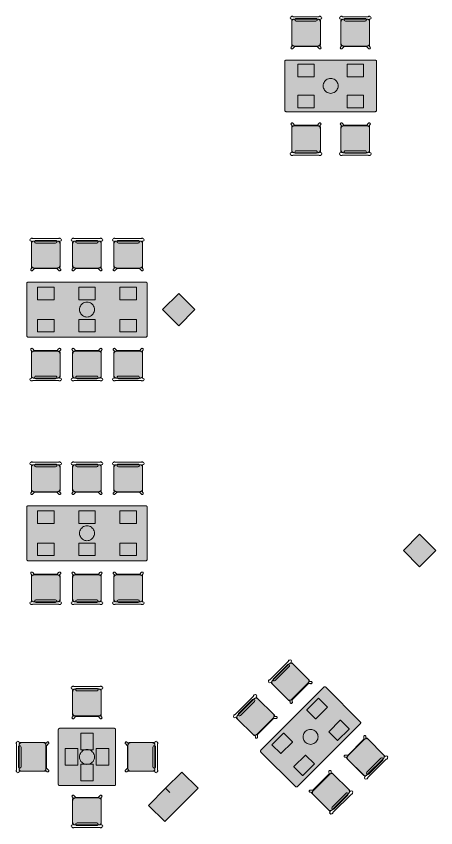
# Model space of a CAD drawing. Extents: x 2172.2 to 2210.6, y 415.3 to 458.1.
# Drawn here: x 2182.4 to 2189.72, y 436.28 to 450.43 of the extents above; entities that cross this region are included whole.
import ezdxf

# ---------------------------------------------------------------- set-up
doc = ezdxf.new("R2010")
doc.units = 0
for name, color, linetype, lineweight in [('AYAA_BR_CHAIRS', 7, 'CONTINUOUS', 18), ('AYAA_BR_COLUMNS', 8, 'CONTINUOUS', 30), ('AYAA_BR_FINE_DETAIL', 8, 'CONTINUOUS', 9), ('AYAA_BR_TABLES', 7, 'CONTINUOUS', 18), ('AYAA_BR_WALLS', 7, 'CONTINUOUS', 30)]:
    doc.layers.add(name, color=color, linetype=linetype, lineweight=lineweight)

# ---------------------------------------------------------------- blocks, each defined once
blk = doc.blocks.new('AYAA_BR_ARCHITECTURE')
at = {"layer": 'AYAA_BR_COLUMNS', "true_color": 0xc2b092}
for points in [[(-4.48074, 11.316096), (-4.76358, 11.033257), (-5.046388, 11.316131), (-4.76358, 11.598936)], [(-0.56358, 7.398936), (-0.28074, 7.116096), (-0.56358, 6.833257), (-0.846388, 7.116131)], [(-4.993355, 2.969164), (-4.710547, 3.251969), (-4.427707, 2.969129), (-5.007532, 2.389305), (-5.29034, 2.67218), (-4.993366, 2.969152), (-4.921082, 2.896874)]]:
    blk.add_hatch(color=256, dxfattribs=at).paths.add_polyline_path(points)
at = {"layer": 'AYAA_BR_COLUMNS', "linetype": 'CONTINUOUS', "lineweight": -2}
for points in [[(-4.48074, 11.316096), (-4.76358, 11.033257), (-5.046388, 11.316131), (-4.76358, 11.598936)], [(-0.56358, 7.398936), (-0.28074, 7.116096), (-0.56358, 6.833257), (-0.846388, 7.116131)], [(-4.993355, 2.969164), (-4.710547, 3.251969), (-4.427707, 2.969129), (-5.007532, 2.389305), (-5.29034, 2.67218), (-4.993366, 2.969152), (-4.921082, 2.896874)]]:
    blk.add_lwpolyline(points, close=True, dxfattribs=at)
blk = doc.blocks.new('AYAA_BR_TABLE_FOUR_RECT')
at = {"true_color": 0xefe8d6}
blk.add_hatch(color=256, dxfattribs=at).paths.add_polyline_path([(-0.794834, -0.440219), (-0.796651, -0.4375), (-0.798097, -0.434567), (-0.799148, -0.43147), (-0.799786, -0.428263), (-0.8, -0.425), (-0.8, 0.425), (-0.799786, 0.428263), (-0.799148, 0.43147), (-0.798097, 0.434567), (-0.796651, 0.4375), (-0.794834, 0.440219), (-0.792678, 0.442678), (-0.790219, 0.444834), (-0.7875, 0.446651), (-0.784567, 0.448097), (-0.78147, 0.449148), (-0.778263, 0.449786), (-0.775, 0.45), (0.775, 0.45), (0.778263, 0.449786), (0.78147, 0.449148), (0.784567, 0.448097), (0.7875, 0.446651), (0.790219, 0.444834), (0.792678, 0.442678), (0.794834, 0.440219), (0.796651, 0.4375), (0.798097, 0.434567), (0.799148, 0.43147), (0.799786, 0.428263), (0.8, 0.425), (0.8, -0.425), (0.799786, -0.428263), (0.799148, -0.43147), (0.798097, -0.434567), (0.796651, -0.4375), (0.794834, -0.440219), (0.792678, -0.442678), (0.790219, -0.444834), (0.7875, -0.446651), (0.784567, -0.448097), (0.78147, -0.449148), (0.778263, -0.449786), (0.775, -0.45), (-0.775, -0.45), (-0.778263, -0.449786), (-0.78147, -0.449148), (-0.784567, -0.448097), (-0.7875, -0.446651), (-0.790219, -0.444834), (-0.792678, -0.442678)])
at = {"color": 0, "linetype": 'CONTINUOUS', "lineweight": -2}
blk.add_lwpolyline([(-0.8, -0.425), (-0.8, 0.425), (-0.799786, 0.428263), (-0.799148, 0.43147), (-0.798097, 0.434567), (-0.796651, 0.4375), (-0.794834, 0.440219), (-0.792678, 0.442678), (-0.790219, 0.444834), (-0.7875, 0.446651), (-0.784567, 0.448097), (-0.78147, 0.449148), (-0.778263, 0.449786), (-0.775, 0.45), (0.775, 0.45), (0.778263, 0.449786), (0.78147, 0.449148), (0.784567, 0.448097), (0.7875, 0.446651), (0.790219, 0.444834), (0.792678, 0.442678), (0.794834, 0.440219), (0.796651, 0.4375), (0.798097, 0.434567), (0.799148, 0.43147), (0.799786, 0.428263), (0.8, 0.425), (0.8, -0.425), (0.799786, -0.428263), (0.799148, -0.43147), (0.798097, -0.434567), (0.796651, -0.4375), (0.794834, -0.440219), (0.792678, -0.442678), (0.790219, -0.444834), (0.7875, -0.446651), (0.784567, -0.448097), (0.78147, -0.449148), (0.778263, -0.449786), (0.775, -0.45), (-0.775, -0.45), (-0.778263, -0.449786), (-0.78147, -0.449148), (-0.784567, -0.448097), (-0.7875, -0.446651), (-0.790219, -0.444834), (-0.792678, -0.442678), (-0.794834, -0.440219), (-0.796651, -0.4375), (-0.798097, -0.434567), (-0.799148, -0.43147), (-0.799786, -0.428263)], close=True, dxfattribs=at)
at = {"layer": 'AYAA_BR_FINE_DETAIL', "linetype": 'CONTINUOUS', "lineweight": -2}
for points in [[(-0.575, 0.378), (-0.574733, 0.378999), (-0.573999, 0.379733), (-0.573, 0.38), (-0.287, 0.38), (-0.286001, 0.379733), (-0.285267, 0.378999), (-0.285, 0.378), (-0.285, 0.162), (-0.285267, 0.161001), (-0.286001, 0.160267), (-0.287, 0.16), (-0.573, 0.16), (-0.573999, 0.160267), (-0.574733, 0.161001), (-0.575, 0.162)], [(0.285267, 0.378999), (0.286001, 0.379733), (0.287, 0.38), (0.573, 0.38), (0.573999, 0.379733), (0.574733, 0.378999), (0.575, 0.378), (0.575, 0.162), (0.574733, 0.161001), (0.573999, 0.160267), (0.573, 0.16), (0.287, 0.16), (0.286001, 0.160267), (0.285267, 0.161001), (0.285, 0.162), (0.285, 0.378)], [(-0.123637, 0.040172), (-0.115831, 0.059019), (-0.105172, 0.076412), (-0.091924, 0.091924), (-0.076412, 0.105172), (-0.059019, 0.115831), (-0.040172, 0.123637), (-0.020336, 0.128399), (0, 0.13), (0.020336, 0.128399), (0.040172, 0.123637), (0.059019, 0.115831), (0.076412, 0.105172), (0.091924, 0.091924), (0.105172, 0.076412), (0.115831, 0.059019), (0.123637, 0.040172), (0.128399, 0.020336), (0.13, 0), (0.128399, -0.020336), (0.123637, -0.040172), (0.115831, -0.059019), (0.105172, -0.076412), (0.091924, -0.091924), (0.076412, -0.105172), (0.059019, -0.115831), (0.040172, -0.123637), (0.020336, -0.128399), (0, -0.13), (-0.020336, -0.128399), (-0.040172, -0.123637), (-0.059019, -0.115831), (-0.076412, -0.105172), (-0.091924, -0.091924), (-0.105172, -0.076412), (-0.115831, -0.059019), (-0.123637, -0.040172), (-0.128399, -0.020336), (-0.13, 0), (-0.128399, 0.020336)], [(-0.573, -0.16), (-0.287, -0.16), (-0.286001, -0.160267), (-0.285267, -0.161001), (-0.285, -0.162), (-0.285, -0.378), (-0.285267, -0.378999), (-0.286001, -0.379733), (-0.287, -0.38), (-0.573, -0.38), (-0.573999, -0.379733), (-0.574733, -0.378999), (-0.575, -0.378), (-0.575, -0.162), (-0.574733, -0.161001), (-0.573999, -0.160267)], [(0.287, -0.16), (0.573, -0.16), (0.573999, -0.160267), (0.574733, -0.161001), (0.575, -0.162), (0.575, -0.378), (0.574733, -0.378999), (0.573999, -0.379733), (0.573, -0.38), (0.287, -0.38), (0.286001, -0.379733), (0.285267, -0.378999), (0.285, -0.378), (0.285, -0.162), (0.285267, -0.161001), (0.286001, -0.160267)]]:
    blk.add_lwpolyline(points, close=True, dxfattribs=at)
blk = doc.blocks.new('AYAA_BR_CHAIR_OLIVE')
at = {"true_color": 0xd7dec3}
blk.add_hatch(color=256, dxfattribs=at).paths.add_polyline_path([(-0.247475, -0.204863), (-0.248872, -0.200013), (-0.249717, -0.195038), (-0.25, -0.19), (-0.25, 0.19), (-0.249717, 0.195038), (-0.248872, 0.200013), (-0.247475, 0.204863), (-0.245544, 0.209525), (-0.243103, 0.213941), (-0.240182, 0.218057), (-0.23682, 0.22182), (-0.233057, 0.225182), (-0.228941, 0.228103), (-0.224525, 0.230544), (-0.219863, 0.232475), (-0.215013, 0.233872), (-0.210038, 0.234717), (-0.205, 0.235), (0.205, 0.235), (0.210038, 0.234717), (0.215013, 0.233872), (0.219863, 0.232475), (0.224525, 0.230544), (0.228941, 0.228103), (0.233057, 0.225182), (0.23682, 0.22182), (0.240182, 0.218057), (0.243103, 0.213941), (0.245544, 0.209525), (0.247475, 0.204863), (0.248872, 0.200013), (0.249717, 0.195038), (0.25, 0.19), (0.25, -0.19), (0.249717, -0.195038), (0.248872, -0.200013), (0.247475, -0.204863), (0.245544, -0.209525), (0.243103, -0.213941), (0.240182, -0.218057), (0.23682, -0.22182), (0.233057, -0.225182), (0.228941, -0.228103), (0.224525, -0.230544), (0.219863, -0.232475), (0.215013, -0.233872), (0.210038, -0.234717), (0.205, -0.235), (-0.205, -0.235), (-0.210038, -0.234717), (-0.215013, -0.233872), (-0.219863, -0.232475), (-0.224525, -0.230544), (-0.228941, -0.228103), (-0.233057, -0.225182), (-0.23682, -0.22182), (-0.240182, -0.218057), (-0.243103, -0.213941), (-0.245544, -0.209525)])
at = {"color": 0, "linetype": 'CONTINUOUS', "lineweight": -2}
for points in [[(-0.255, -0.233), (-0.242972, -0.233), (-0.245992, -0.22998), (-0.25, -0.215), (-0.25, 0.215), (-0.245992, 0.22998), (-0.240149, 0.235823), (-0.252556, 0.249383), (-0.254118, 0.250179), (-0.258321, 0.254382), (-0.26102, 0.259679), (-0.26195, 0.26555), (-0.26102, 0.271421), (-0.258321, 0.276718), (-0.254118, 0.280921), (-0.248821, 0.28362), (-0.24295, 0.28455), (-0.237079, 0.28362), (-0.231782, 0.280921), (-0.227579, 0.276718), (-0.22608, 0.273776), (-0.20172, 0.24715), (-0.200943, 0.245), (0.200943, 0.245), (0.20172, 0.24715), (0.22608, 0.273776), (0.227579, 0.276718), (0.231782, 0.280921), (0.237079, 0.28362), (0.24295, 0.28455), (0.248821, 0.28362), (0.254118, 0.280921), (0.258321, 0.276718), (0.26102, 0.271421), (0.26195, 0.26555), (0.26102, 0.259679), (0.258321, 0.254382), (0.254118, 0.250179), (0.252556, 0.249383), (0.240149, 0.235823), (0.245992, 0.22998), (0.25, 0.215), (0.25, -0.215), (0.245992, -0.22998), (0.242972, -0.233), (0.255, -0.233), (0.270556, -0.239444), (0.277, -0.255), (0.270556, -0.270556), (0.259027, -0.275332), (0.258321, -0.276718), (0.254118, -0.280921), (0.248821, -0.28362), (0.24295, -0.28455), (0.237079, -0.28362), (0.231782, -0.280921), (0.227861, -0.277), (-0.227861, -0.277), (-0.231782, -0.280921), (-0.237079, -0.28362), (-0.24295, -0.28455), (-0.248821, -0.28362), (-0.254118, -0.280921), (-0.258321, -0.276718), (-0.259027, -0.275332), (-0.270556, -0.270556), (-0.277, -0.255), (-0.270556, -0.239444)], [(-0.247475, -0.204863), (-0.248872, -0.200013), (-0.249717, -0.195038), (-0.25, -0.19), (-0.25, 0.19), (-0.249717, 0.195038), (-0.248872, 0.200013), (-0.247475, 0.204863), (-0.245544, 0.209525), (-0.243103, 0.213941), (-0.240182, 0.218057), (-0.23682, 0.22182), (-0.233057, 0.225182), (-0.228941, 0.228103), (-0.224525, 0.230544), (-0.219863, 0.232475), (-0.215013, 0.233872), (-0.210038, 0.234717), (-0.205, 0.235), (0.205, 0.235), (0.210038, 0.234717), (0.215013, 0.233872), (0.219863, 0.232475), (0.224525, 0.230544), (0.228941, 0.228103), (0.233057, 0.225182), (0.23682, 0.22182), (0.240182, 0.218057), (0.243103, 0.213941), (0.245544, 0.209525), (0.247475, 0.204863), (0.248872, 0.200013), (0.249717, 0.195038), (0.25, 0.19), (0.25, -0.19), (0.249717, -0.195038), (0.248872, -0.200013), (0.247475, -0.204863), (0.245544, -0.209525), (0.243103, -0.213941), (0.240182, -0.218057), (0.23682, -0.22182), (0.233057, -0.225182), (0.228941, -0.228103), (0.224525, -0.230544), (0.219863, -0.232475), (0.215013, -0.233872), (0.210038, -0.234717), (0.205, -0.235), (-0.205, -0.235), (-0.210038, -0.234717), (-0.215013, -0.233872), (-0.219863, -0.232475), (-0.224525, -0.230544), (-0.228941, -0.228103), (-0.233057, -0.225182), (-0.23682, -0.22182), (-0.240182, -0.218057), (-0.243103, -0.213941), (-0.245544, -0.209525)], [(-0.183735, -0.203506), (-0.1725, -0.2005), (0.1725, -0.2005), (0.183735, -0.203506), (0.191994, -0.211765), (0.195, -0.223), (0.191994, -0.234235), (0.183735, -0.242494), (0.1725, -0.2455), (-0.1725, -0.2455), (-0.183735, -0.242494), (-0.191994, -0.234235), (-0.195, -0.223), (-0.191994, -0.211765)]]:
    blk.add_lwpolyline(points, close=True, dxfattribs=at)
blk = doc.blocks.new('AYAA_BR_CHAIR_IVORY')
at = {"true_color": 0xeee6d3}
blk.add_hatch(color=256, dxfattribs=at).paths.add_polyline_path([(-0.247475, -0.204863), (-0.248872, -0.200013), (-0.249717, -0.195038), (-0.25, -0.19), (-0.25, 0.19), (-0.249717, 0.195038), (-0.248872, 0.200013), (-0.247475, 0.204863), (-0.245544, 0.209525), (-0.243103, 0.213941), (-0.240182, 0.218057), (-0.23682, 0.22182), (-0.233057, 0.225182), (-0.228941, 0.228103), (-0.224525, 0.230544), (-0.219863, 0.232475), (-0.215013, 0.233872), (-0.210038, 0.234717), (-0.205, 0.235), (0.205, 0.235), (0.210038, 0.234717), (0.215013, 0.233872), (0.219863, 0.232475), (0.224525, 0.230544), (0.228941, 0.228103), (0.233057, 0.225182), (0.23682, 0.22182), (0.240182, 0.218057), (0.243103, 0.213941), (0.245544, 0.209525), (0.247475, 0.204863), (0.248872, 0.200013), (0.249717, 0.195038), (0.25, 0.19), (0.25, -0.19), (0.249717, -0.195038), (0.248872, -0.200013), (0.247475, -0.204863), (0.245544, -0.209525), (0.243103, -0.213941), (0.240182, -0.218057), (0.23682, -0.22182), (0.233057, -0.225182), (0.228941, -0.228103), (0.224525, -0.230544), (0.219863, -0.232475), (0.215013, -0.233872), (0.210038, -0.234717), (0.205, -0.235), (-0.205, -0.235), (-0.210038, -0.234717), (-0.215013, -0.233872), (-0.219863, -0.232475), (-0.224525, -0.230544), (-0.228941, -0.228103), (-0.233057, -0.225182), (-0.23682, -0.22182), (-0.240182, -0.218057), (-0.243103, -0.213941), (-0.245544, -0.209525)])
at = {"color": 0, "linetype": 'CONTINUOUS', "lineweight": -2}
for points in [[(-0.255, -0.233), (-0.242972, -0.233), (-0.245992, -0.22998), (-0.25, -0.215), (-0.25, 0.215), (-0.245992, 0.22998), (-0.240149, 0.235823), (-0.252556, 0.249383), (-0.254118, 0.250179), (-0.258321, 0.254382), (-0.26102, 0.259679), (-0.26195, 0.26555), (-0.26102, 0.271421), (-0.258321, 0.276718), (-0.254118, 0.280921), (-0.248821, 0.28362), (-0.24295, 0.28455), (-0.237079, 0.28362), (-0.231782, 0.280921), (-0.227579, 0.276718), (-0.22608, 0.273776), (-0.20172, 0.24715), (-0.200943, 0.245), (0.200943, 0.245), (0.20172, 0.24715), (0.22608, 0.273776), (0.227579, 0.276718), (0.231782, 0.280921), (0.237079, 0.28362), (0.24295, 0.28455), (0.248821, 0.28362), (0.254118, 0.280921), (0.258321, 0.276718), (0.26102, 0.271421), (0.26195, 0.26555), (0.26102, 0.259679), (0.258321, 0.254382), (0.254118, 0.250179), (0.252556, 0.249383), (0.240149, 0.235823), (0.245992, 0.22998), (0.25, 0.215), (0.25, -0.215), (0.245992, -0.22998), (0.242972, -0.233), (0.255, -0.233), (0.270556, -0.239444), (0.277, -0.255), (0.270556, -0.270556), (0.259027, -0.275332), (0.258321, -0.276718), (0.254118, -0.280921), (0.248821, -0.28362), (0.24295, -0.28455), (0.237079, -0.28362), (0.231782, -0.280921), (0.227861, -0.277), (-0.227861, -0.277), (-0.231782, -0.280921), (-0.237079, -0.28362), (-0.24295, -0.28455), (-0.248821, -0.28362), (-0.254118, -0.280921), (-0.258321, -0.276718), (-0.259027, -0.275332), (-0.270556, -0.270556), (-0.277, -0.255), (-0.270556, -0.239444)], [(-0.247475, -0.204863), (-0.248872, -0.200013), (-0.249717, -0.195038), (-0.25, -0.19), (-0.25, 0.19), (-0.249717, 0.195038), (-0.248872, 0.200013), (-0.247475, 0.204863), (-0.245544, 0.209525), (-0.243103, 0.213941), (-0.240182, 0.218057), (-0.23682, 0.22182), (-0.233057, 0.225182), (-0.228941, 0.228103), (-0.224525, 0.230544), (-0.219863, 0.232475), (-0.215013, 0.233872), (-0.210038, 0.234717), (-0.205, 0.235), (0.205, 0.235), (0.210038, 0.234717), (0.215013, 0.233872), (0.219863, 0.232475), (0.224525, 0.230544), (0.228941, 0.228103), (0.233057, 0.225182), (0.23682, 0.22182), (0.240182, 0.218057), (0.243103, 0.213941), (0.245544, 0.209525), (0.247475, 0.204863), (0.248872, 0.200013), (0.249717, 0.195038), (0.25, 0.19), (0.25, -0.19), (0.249717, -0.195038), (0.248872, -0.200013), (0.247475, -0.204863), (0.245544, -0.209525), (0.243103, -0.213941), (0.240182, -0.218057), (0.23682, -0.22182), (0.233057, -0.225182), (0.228941, -0.228103), (0.224525, -0.230544), (0.219863, -0.232475), (0.215013, -0.233872), (0.210038, -0.234717), (0.205, -0.235), (-0.205, -0.235), (-0.210038, -0.234717), (-0.215013, -0.233872), (-0.219863, -0.232475), (-0.224525, -0.230544), (-0.228941, -0.228103), (-0.233057, -0.225182), (-0.23682, -0.22182), (-0.240182, -0.218057), (-0.243103, -0.213941), (-0.245544, -0.209525)], [(-0.183735, -0.203506), (-0.1725, -0.2005), (0.1725, -0.2005), (0.183735, -0.203506), (0.191994, -0.211765), (0.195, -0.223), (0.191994, -0.234235), (0.183735, -0.242494), (0.1725, -0.2455), (-0.1725, -0.2455), (-0.183735, -0.242494), (-0.191994, -0.234235), (-0.195, -0.223), (-0.191994, -0.211765)]]:
    blk.add_lwpolyline(points, close=True, dxfattribs=at)
blk = doc.blocks.new('AYAA_BR_TABLE_SQUARE')
at = {"true_color": 0xefe8d6}
blk.add_hatch(color=256, dxfattribs=at).paths.add_polyline_path([(-0.5, -0.475), (-0.5, 0.475), (-0.499786, 0.478263), (-0.499148, 0.48147), (-0.498097, 0.484567), (-0.496651, 0.4875), (-0.494834, 0.490219), (-0.492678, 0.492678), (-0.490219, 0.494834), (-0.4875, 0.496651), (-0.484567, 0.498097), (-0.48147, 0.499148), (-0.478263, 0.499786), (-0.475, 0.5), (0.475, 0.5), (0.478263, 0.499786), (0.48147, 0.499148), (0.484567, 0.498097), (0.4875, 0.496651), (0.490219, 0.494834), (0.492678, 0.492678), (0.494834, 0.490219), (0.496651, 0.4875), (0.498097, 0.484567), (0.499148, 0.48147), (0.499786, 0.478263), (0.5, 0.475), (0.5, -0.475), (0.499786, -0.478263), (0.499148, -0.48147), (0.498097, -0.484567), (0.496651, -0.4875), (0.494834, -0.490219), (0.492678, -0.492678), (0.490219, -0.494834), (0.4875, -0.496651), (0.484567, -0.498097), (0.48147, -0.499148), (0.478263, -0.499786), (0.475, -0.5), (-0.475, -0.5), (-0.478263, -0.499786), (-0.48147, -0.499148), (-0.484567, -0.498097), (-0.4875, -0.496651), (-0.490219, -0.494834), (-0.492678, -0.492678), (-0.494834, -0.490219), (-0.496651, -0.4875), (-0.498097, -0.484567), (-0.499148, -0.48147), (-0.499786, -0.478263)])
at = {"color": 0, "linetype": 'CONTINUOUS', "lineweight": -2}
blk.add_lwpolyline([(-0.5, -0.475), (-0.5, 0.475), (-0.499786, 0.478263), (-0.499148, 0.48147), (-0.498097, 0.484567), (-0.496651, 0.4875), (-0.494834, 0.490219), (-0.492678, 0.492678), (-0.490219, 0.494834), (-0.4875, 0.496651), (-0.484567, 0.498097), (-0.48147, 0.499148), (-0.478263, 0.499786), (-0.475, 0.5), (0.475, 0.5), (0.478263, 0.499786), (0.48147, 0.499148), (0.484567, 0.498097), (0.4875, 0.496651), (0.490219, 0.494834), (0.492678, 0.492678), (0.494834, 0.490219), (0.496651, 0.4875), (0.498097, 0.484567), (0.499148, 0.48147), (0.499786, 0.478263), (0.5, 0.475), (0.5, -0.475), (0.499786, -0.478263), (0.499148, -0.48147), (0.498097, -0.484567), (0.496651, -0.4875), (0.494834, -0.490219), (0.492678, -0.492678), (0.490219, -0.494834), (0.4875, -0.496651), (0.484567, -0.498097), (0.48147, -0.499148), (0.478263, -0.499786), (0.475, -0.5), (-0.475, -0.5), (-0.478263, -0.499786), (-0.48147, -0.499148), (-0.484567, -0.498097), (-0.4875, -0.496651), (-0.490219, -0.494834), (-0.492678, -0.492678), (-0.494834, -0.490219), (-0.496651, -0.4875), (-0.498097, -0.484567), (-0.499148, -0.48147), (-0.499786, -0.478263)], close=True, dxfattribs=at)
at = {"layer": 'AYAA_BR_FINE_DETAIL', "linetype": 'CONTINUOUS', "lineweight": -2}
for points in [[(-0.144733, 0.378999), (-0.143999, 0.379733), (-0.143, 0.38), (0.143, 0.38), (0.143999, 0.379733), (0.144733, 0.378999), (0.145, 0.378), (0.145, 0.162), (0.144733, 0.161001), (0.143999, 0.160267), (0.143, 0.16), (-0.143, 0.16), (-0.143999, 0.160267), (-0.144733, 0.161001), (-0.145, 0.162), (-0.145, 0.378)], [(-0.127, 0.11), (-0.126001, 0.109733), (-0.125267, 0.108999), (-0.125, 0.108), (-0.125, -0.108), (-0.125267, -0.108999), (-0.126001, -0.109733), (-0.127, -0.11), (-0.413, -0.11), (-0.413999, -0.109733), (-0.414733, -0.108999), (-0.415, -0.108), (-0.415, 0.108), (-0.414733, 0.108999), (-0.413999, 0.109733), (-0.413, 0.11)], [(-0.123637, 0.040172), (-0.115831, 0.059019), (-0.105172, 0.076412), (-0.091924, 0.091924), (-0.076412, 0.105172), (-0.059019, 0.115831), (-0.040172, 0.123637), (-0.020336, 0.128399), (0, 0.13), (0.020336, 0.128399), (0.040172, 0.123637), (0.059019, 0.115831), (0.076412, 0.105172), (0.091924, 0.091924), (0.105172, 0.076412), (0.115831, 0.059019), (0.123637, 0.040172), (0.128399, 0.020336), (0.13, 0), (0.128399, -0.020336), (0.123637, -0.040172), (0.115831, -0.059019), (0.105172, -0.076412), (0.091924, -0.091924), (0.076412, -0.105172), (0.059019, -0.115831), (0.040172, -0.123637), (0.020336, -0.128399), (0, -0.13), (-0.020336, -0.128399), (-0.040172, -0.123637), (-0.059019, -0.115831), (-0.076412, -0.105172), (-0.091924, -0.091924), (-0.105172, -0.076412), (-0.115831, -0.059019), (-0.123637, -0.040172), (-0.128399, -0.020336), (-0.13, 0), (-0.128399, 0.020336)], [(0.127, 0.11), (0.413, 0.11), (0.413999, 0.109733), (0.414733, 0.108999), (0.415, 0.108), (0.415, -0.108), (0.414733, -0.108999), (0.413999, -0.109733), (0.413, -0.11), (0.127, -0.11), (0.126001, -0.109733), (0.125267, -0.108999), (0.125, -0.108), (0.125, 0.108), (0.125267, 0.108999), (0.126001, 0.109733)], [(-0.143999, -0.160267), (-0.143, -0.16), (0.143, -0.16), (0.143999, -0.160267), (0.144733, -0.161001), (0.145, -0.162), (0.145, -0.378), (0.144733, -0.378999), (0.143999, -0.379733), (0.143, -0.38), (-0.143, -0.38), (-0.143999, -0.379733), (-0.144733, -0.378999), (-0.145, -0.378), (-0.145, -0.162), (-0.144733, -0.161001)]]:
    blk.add_lwpolyline(points, close=True, dxfattribs=at)
blk = doc.blocks.new('AYAA_BR_TABLE_SIX')
at = {"true_color": 0xefe8d6}
blk.add_hatch(color=256, dxfattribs=at).paths.add_polyline_path([(-1.049148, -0.46147), (-1.049786, -0.458263), (-1.05, -0.455), (-1.05, 0.455), (-1.049786, 0.458263), (-1.049148, 0.46147), (-1.048097, 0.464567), (-1.046651, 0.4675), (-1.044834, 0.470219), (-1.042678, 0.472678), (-1.040219, 0.474834), (-1.0375, 0.476651), (-1.034567, 0.478097), (-1.03147, 0.479148), (-1.028263, 0.479786), (-1.025, 0.48), (1.025, 0.48), (1.028263, 0.479786), (1.03147, 0.479148), (1.034567, 0.478097), (1.0375, 0.476651), (1.040219, 0.474834), (1.042678, 0.472678), (1.044834, 0.470219), (1.046651, 0.4675), (1.048097, 0.464567), (1.049148, 0.46147), (1.049786, 0.458263), (1.05, 0.455), (1.05, -0.455), (1.049786, -0.458263), (1.049148, -0.46147), (1.048097, -0.464567), (1.046651, -0.4675), (1.044834, -0.470219), (1.042678, -0.472678), (1.040219, -0.474834), (1.0375, -0.476651), (1.034567, -0.478097), (1.03147, -0.479148), (1.028263, -0.479786), (1.025, -0.48), (-1.025, -0.48), (-1.028263, -0.479786), (-1.03147, -0.479148), (-1.034567, -0.478097), (-1.0375, -0.476651), (-1.040219, -0.474834), (-1.042678, -0.472678), (-1.044834, -0.470219), (-1.046651, -0.4675), (-1.048097, -0.464567)])
at = {"color": 0, "linetype": 'CONTINUOUS', "lineweight": -2}
blk.add_lwpolyline([(-1.05, -0.455), (-1.05, 0.455), (-1.049786, 0.458263), (-1.049148, 0.46147), (-1.048097, 0.464567), (-1.046651, 0.4675), (-1.044834, 0.470219), (-1.042678, 0.472678), (-1.040219, 0.474834), (-1.0375, 0.476651), (-1.034567, 0.478097), (-1.03147, 0.479148), (-1.028263, 0.479786), (-1.025, 0.48), (1.025, 0.48), (1.028263, 0.479786), (1.03147, 0.479148), (1.034567, 0.478097), (1.0375, 0.476651), (1.040219, 0.474834), (1.042678, 0.472678), (1.044834, 0.470219), (1.046651, 0.4675), (1.048097, 0.464567), (1.049148, 0.46147), (1.049786, 0.458263), (1.05, 0.455), (1.05, -0.455), (1.049786, -0.458263), (1.049148, -0.46147), (1.048097, -0.464567), (1.046651, -0.4675), (1.044834, -0.470219), (1.042678, -0.472678), (1.040219, -0.474834), (1.0375, -0.476651), (1.034567, -0.478097), (1.03147, -0.479148), (1.028263, -0.479786), (1.025, -0.48), (-1.025, -0.48), (-1.028263, -0.479786), (-1.03147, -0.479148), (-1.034567, -0.478097), (-1.0375, -0.476651), (-1.040219, -0.474834), (-1.042678, -0.472678), (-1.044834, -0.470219), (-1.046651, -0.4675), (-1.048097, -0.464567), (-1.049148, -0.46147), (-1.049786, -0.458263)], close=True, dxfattribs=at)
at = {"layer": 'AYAA_BR_FINE_DETAIL', "linetype": 'CONTINUOUS', "lineweight": -2}
for points in [[(-0.865, 0.388), (-0.864733, 0.388999), (-0.863999, 0.389733), (-0.863, 0.39), (-0.577, 0.39), (-0.576001, 0.389733), (-0.575267, 0.388999), (-0.575, 0.388), (-0.575, 0.172), (-0.575267, 0.171001), (-0.576001, 0.170267), (-0.577, 0.17), (-0.863, 0.17), (-0.863999, 0.170267), (-0.864733, 0.171001), (-0.865, 0.172)], [(0.143999, 0.389733), (0.144733, 0.388999), (0.145, 0.388), (0.145, 0.172), (0.144733, 0.171001), (0.143999, 0.170267), (0.143, 0.17), (-0.143, 0.17), (-0.143999, 0.170267), (-0.144733, 0.171001), (-0.145, 0.172), (-0.145, 0.388), (-0.144733, 0.388999), (-0.143999, 0.389733), (-0.143, 0.39), (0.143, 0.39)], [(0.577, 0.39), (0.863, 0.39), (0.863999, 0.389733), (0.864733, 0.388999), (0.865, 0.388), (0.865, 0.172), (0.864733, 0.171001), (0.863999, 0.170267), (0.863, 0.17), (0.577, 0.17), (0.576001, 0.170267), (0.575267, 0.171001), (0.575, 0.172), (0.575, 0.388), (0.575267, 0.388999), (0.576001, 0.389733)], [(-0.123637, 0.040172), (-0.115831, 0.059019), (-0.105172, 0.076412), (-0.091924, 0.091924), (-0.076412, 0.105172), (-0.059019, 0.115831), (-0.040172, 0.123637), (-0.020336, 0.128399), (0, 0.13), (0.020336, 0.128399), (0.040172, 0.123637), (0.059019, 0.115831), (0.076412, 0.105172), (0.091924, 0.091924), (0.105172, 0.076412), (0.115831, 0.059019), (0.123637, 0.040172), (0.128399, 0.020336), (0.13, 0), (0.128399, -0.020336), (0.123637, -0.040172), (0.115831, -0.059019), (0.105172, -0.076412), (0.091924, -0.091924), (0.076412, -0.105172), (0.059019, -0.115831), (0.040172, -0.123637), (0.020336, -0.128399), (0, -0.13), (-0.020336, -0.128399), (-0.040172, -0.123637), (-0.059019, -0.115831), (-0.076412, -0.105172), (-0.091924, -0.091924), (-0.105172, -0.076412), (-0.115831, -0.059019), (-0.123637, -0.040172), (-0.128399, -0.020336), (-0.13, 0), (-0.128399, 0.020336)], [(-0.576001, -0.170267), (-0.575267, -0.171001), (-0.575, -0.172), (-0.575, -0.388), (-0.575267, -0.388999), (-0.576001, -0.389733), (-0.577, -0.39), (-0.863, -0.39), (-0.863999, -0.389733), (-0.864733, -0.388999), (-0.865, -0.388), (-0.865, -0.172), (-0.864733, -0.171001), (-0.863999, -0.170267), (-0.863, -0.17), (-0.577, -0.17)], [(-0.143, -0.17), (0.143, -0.17), (0.143999, -0.170267), (0.144733, -0.171001), (0.145, -0.172), (0.145, -0.388), (0.144733, -0.388999), (0.143999, -0.389733), (0.143, -0.39), (-0.143, -0.39), (-0.143999, -0.389733), (-0.144733, -0.388999), (-0.145, -0.388), (-0.145, -0.172), (-0.144733, -0.171001), (-0.143999, -0.170267)], [(0.576001, -0.170267), (0.577, -0.17), (0.863, -0.17), (0.863999, -0.170267), (0.864733, -0.171001), (0.865, -0.172), (0.865, -0.388), (0.864733, -0.388999), (0.863999, -0.389733), (0.863, -0.39), (0.577, -0.39), (0.576001, -0.389733), (0.575267, -0.388999), (0.575, -0.388), (0.575, -0.172), (0.575267, -0.171001)]]:
    blk.add_lwpolyline(points, close=True, dxfattribs=at)

msp = doc.modelspace()

# ---------------------------------------------------------------- block references
at = {"layer": 'AYAA_BR_CHAIRS', "linetype": 'CONTINUOUS'}
for name, p, rotation in [('AYAA_BR_CHAIR_OLIVE', (2187.456, 450.146), -179.99999499104388), ('AYAA_BR_CHAIR_IVORY', (2188.316, 450.146), -179.99999499104388), ('AYAA_BR_CHAIR_OLIVE', (2182.916, 446.276), -179.99999499104388), ('AYAA_BR_CHAIR_IVORY', (2183.636, 446.276), -179.99999499104388), ('AYAA_BR_CHAIR_IVORY', (2184.356, 446.276), -179.99999499104388), ('AYAA_BR_CHAIR_OLIVE', (2182.916, 442.376), -179.99999499104388), ('AYAA_BR_CHAIR_IVORY', (2183.636, 442.376), -179.99999499104388), ('AYAA_BR_CHAIR_IVORY', (2184.356, 442.376), -179.99999499104388), ('AYAA_BR_CHAIR_OLIVE', (2183.636, 438.466), -179.99999499104388), ('AYAA_BR_CHAIR_IVORY', (2182.686, 437.516), -89.99999931675467), ('AYAA_BR_CHAIR_OLIVE', (2184.586, 437.516), 90.00000250447806)]:
    msp.add_blockref(name, p, dxfattribs=dict(at, rotation=rotation))
for name, p in [('AYAA_BR_CHAIR_OLIVE', (2187.456, 448.286)), ('AYAA_BR_CHAIR_IVORY', (2188.316, 448.286)), ('AYAA_BR_CHAIR_OLIVE', (2182.916, 444.356)), ('AYAA_BR_CHAIR_IVORY', (2183.636, 444.356)), ('AYAA_BR_CHAIR_IVORY', (2184.356, 444.356)), ('AYAA_BR_CHAIR_OLIVE', (2182.916, 440.456)), ('AYAA_BR_CHAIR_IVORY', (2183.636, 440.456)), ('AYAA_BR_CHAIR_IVORY', (2184.356, 440.456)), ('AYAA_BR_CHAIR_IVORY', (2183.636, 436.566))]:
    msp.add_blockref(name, p, dxfattribs=at)
for p, xscale, yscale, rotation in [((2187.183, 438.828), 0.9999999828857326, 0.9999999828857326, -135.00000482967317), ((2186.575, 438.22), 0.9999999828857326, 0.9999999828857326, -135.00000482967317), ((2188.498, 437.513), 0.999999982885729, 0.999999982885729, 45), ((2187.89, 436.904), 0.999999982885729, 0.999999982885729, 45)]:
    msp.add_blockref('AYAA_BR_CHAIR_OLIVE', p, dxfattribs=dict(at, xscale=xscale, yscale=yscale, rotation=rotation))
at = {"layer": 'AYAA_BR_TABLES', "linetype": 'CONTINUOUS'}
for name, p in [('AYAA_BR_TABLE_FOUR_RECT', (2187.886, 449.216)), ('AYAA_BR_TABLE_SIX', (2183.636, 445.316)), ('AYAA_BR_TABLE_SIX', (2183.636, 441.416))]:
    msp.add_blockref(name, p, dxfattribs=at)
at = {"layer": 'AYAA_BR_TABLES', "linetype": 'CONTINUOUS', "xscale": 0.999999982885729, "yscale": 0.999999982885729, "rotation": 45}
msp.add_blockref('AYAA_BR_TABLE_FOUR_RECT', (2187.536, 437.866), dxfattribs=at)
at = {"layer": 'AYAA_BR_TABLES', "linetype": 'CONTINUOUS', "rotation": 90.00000250447806}
msp.add_blockref('AYAA_BR_TABLE_SQUARE', (2183.636, 437.516), dxfattribs=at)
at = {"layer": 'AYAA_BR_WALLS'}
msp.add_blockref('AYAA_BR_ARCHITECTURE', (2190, 434), dxfattribs=at)

doc.saveas('drawing.dxf')
